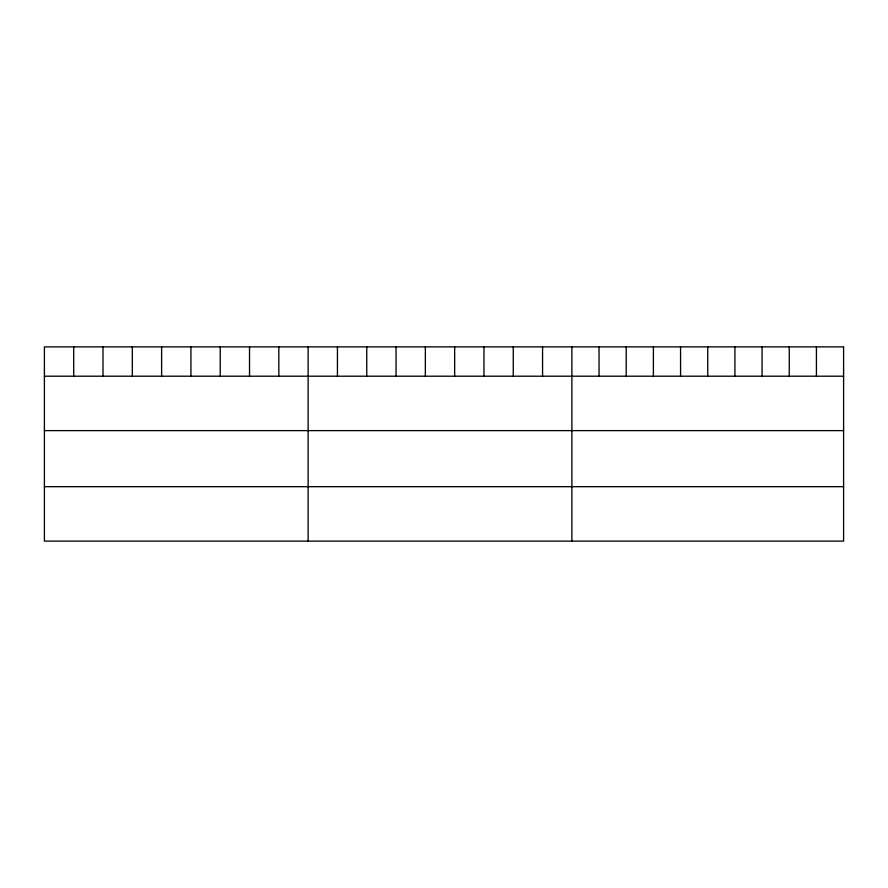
<?xml version="1.0" encoding="UTF-8"?>
<svg xmlns="http://www.w3.org/2000/svg" width="888" height="888" viewBox="0 0 888 888"><rect width="100%" height="100%" fill="white"/><g stroke="black" fill="none" stroke-linecap="round" stroke-linejoin="round"><path stroke-width="1.33" d="M44.4 376.201L843.6 376.201M44.4 430.625L843.6 430.625M44.4 486.691L843.6 486.691M816.427 346.886L816.427 376.201M789.254 346.886L789.254 376.201M762.082 346.886L762.082 376.201M734.909 346.886L734.909 376.201M707.736 346.886L707.736 376.201M680.563 346.886L680.563 376.201M653.39 346.886L653.39 376.201M626.218 346.886L626.218 376.201M599.045 346.886L599.045 376.201M571.872 346.886L571.872 541.114M542.568 346.886L542.568 376.201M513.264 346.886L513.264 376.201M483.96 346.886L483.96 376.201M454.656 346.886L454.656 376.201M425.352 346.886L425.352 376.201M396.048 346.886L396.048 376.201M366.744 346.886L366.744 376.201M337.44 346.886L337.44 376.201M308.136 346.886L308.136 541.114M278.832 346.886L278.832 376.201M249.528 346.886L249.528 376.201M220.224 346.886L220.224 376.201M190.92 346.886L190.92 376.201M161.616 346.886L161.616 376.201M132.312 346.886L132.312 376.201M103.008 346.886L103.008 376.201M73.704 346.886L73.704 376.201M843.6 346.886L44.4 346.886L44.4 541.114L843.6 541.114L843.6 346.886"/></g></svg>
